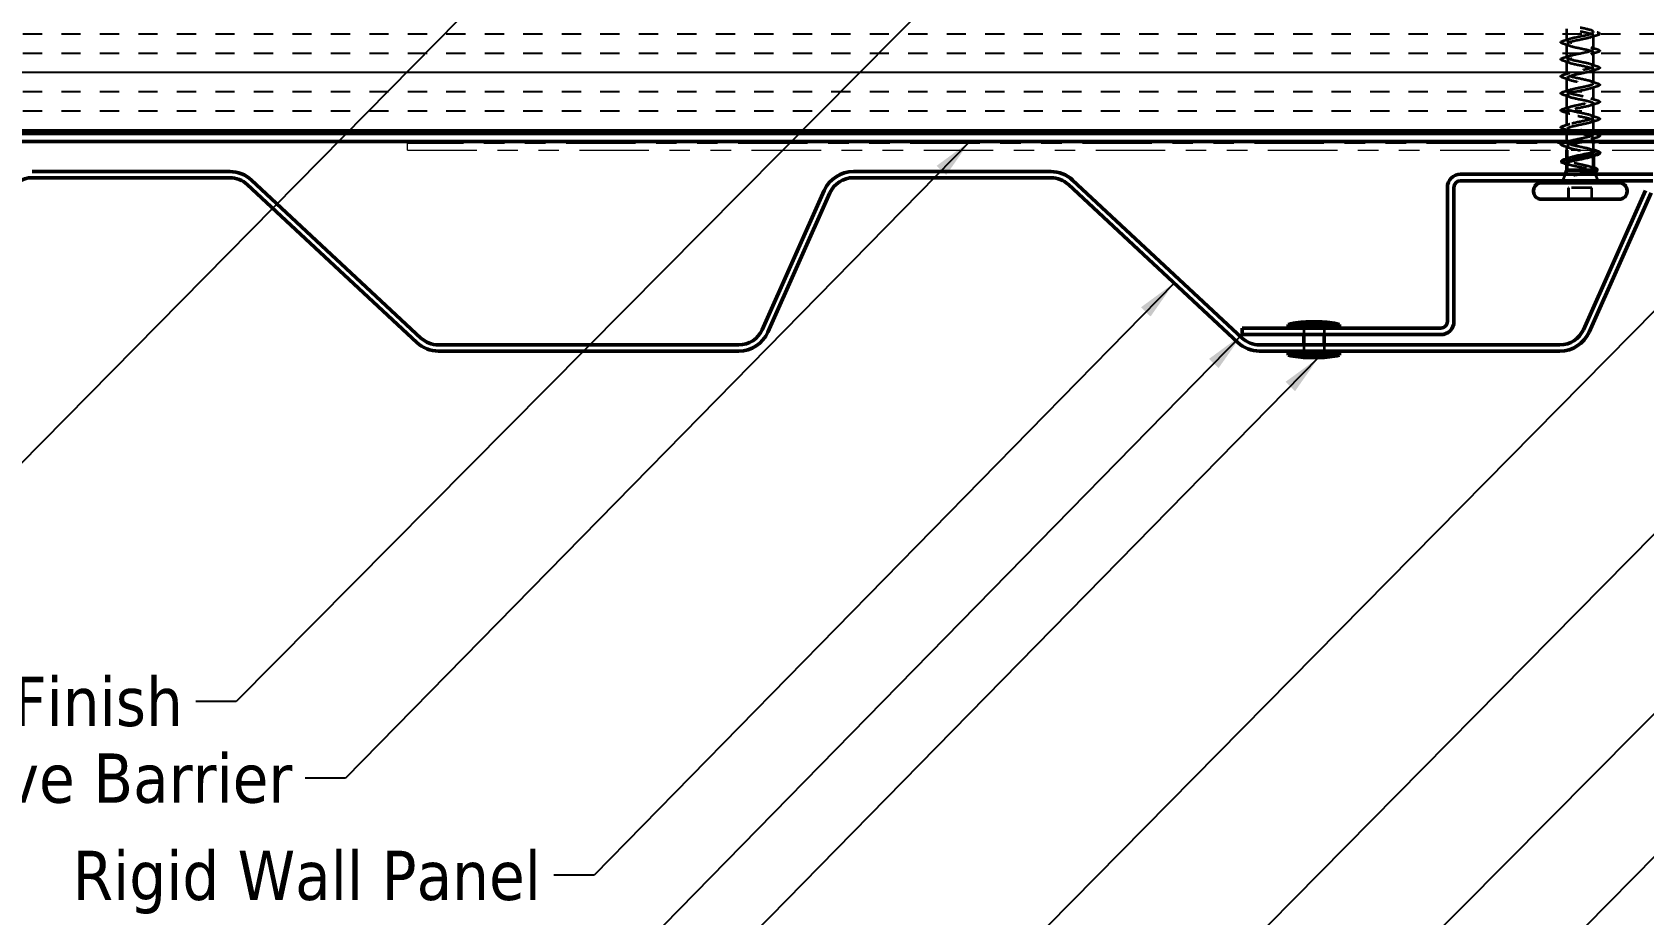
# Model space of a CAD drawing. Header units: inches. Extents: x 0.6 to 33.4, y 0.6 to 21.4.
# Drawn here: x 7.17 to 15.02, y 7.71 to 12.01 of the extents above; entities that cross this region are included whole.
import ezdxf

# ---------------------------------------------------------------- set-up
doc = ezdxf.new("R2010")
doc.units = ezdxf.units.IN
doc.header["$LTSCALE"] = 2
doc.header["$MEASUREMENT"] = 0
doc.linetypes.add('DASHED', pattern=[0.2067, 0.1654, -0.0413])
doc.linetypes.add('DOUBLE_DASH_CHAIN', pattern=[1.2403, 0.6614, -0.0827, 0.1654, -0.0827, 0.1654, -0.0827])
for name, color, linetype, lineweight in [('Hidden (ANSI)', 7, 'DASHED', 35), ('Symbol (ANSI)', 7, 'Continuous', 25), ('Visible (ANSI)', 7, 'Continuous', 50)]:
    doc.layers.add(name, color=color, linetype=linetype, lineweight=lineweight)
doc.styles.add('Note Text (ANSI)', font='tahoma.ttf')
doc.dimstyles.new('Default (ANSI)$7', dxfattribs={"dimscale": 2, "dimtxt": 0.12, "dimasz": 0.098425, "dimexe": 0.125, "dimexo": 0.0625, "dimgap": 0.031496, "dimtad": 0, "dimtih": 1, "dimtoh": 1, "dimrnd": 1e-08, "dimzin": 4, "dimdsep": 46, "dimtxsty": 'Note Text (ANSI)', "dimcen": 0.09, "dimdle": 0.393701, "dimclrd": 256, "dimclre": 256, "dimclrt": 256, "dimadec": 0, "dimazin": 1, "dimtfac": 1, "dimtofl": 0, "dimtmove": 0, "dimatfit": 3, "dimfxl": 0, "dimtolj": 1, "dimtzin": 4, "dimlwd": -1, "dimlwe": -1, "dimarcsym": 0})

msp = doc.modelspace()

# ---------------------------------------------------------------- hatches: boundary and pattern name
at = {"true_color": 0x804000}
h = msp.add_hatch(dxfattribs=at)
h.set_pattern_fill('INSUL', color=36, scale=0.75, style=0)
h.paths.add_polyline_path([(2.90327, 12.02481), (2.90327, 11.52481), (18.03558, 11.52481), (18.03558, 12.02481)])

# ---------------------------------------------------------------- linework, layer by layer
at = {"layer": 'Hidden (ANSI)', "ltscale": 0.05449}
msp.add_line((14.64644, 11.96749), (14.64644, 12.02481), dxfattribs=at)
at = {"layer": 'Hidden (ANSI)', "ltscale": 0.062755}
for p, q in [((14.64644, 11.88449), (14.64644, 11.95049)), ((14.77644, 11.92599), (14.77644, 11.99199)), ((14.64644, 11.80149), (14.64644, 11.86749)), ((14.77644, 11.84299), (14.77644, 11.90899)), ((14.64644, 11.71849), (14.64644, 11.78449)), ((14.77644, 11.75999), (14.77644, 11.82599)), ((14.64644, 11.63549), (14.64644, 11.70149)), ((14.77644, 11.67699), (14.77644, 11.74299)), ((14.64644, 11.55249), (14.64644, 11.61849)), ((14.77644, 11.59399), (14.77644, 11.65999))]:
    msp.add_line(p, q, dxfattribs=at)
at = {"layer": 'Hidden (ANSI)', "ltscale": 0.049592}
msp.add_line((14.77644, 11.52481), (14.77644, 11.57699), dxfattribs=at)
at = {"layer": 'Hidden (ANSI)', "ltscale": 0.01007}
msp.add_line((14.64644, 11.52481), (14.64644, 11.53549), dxfattribs=at)
at = {"layer": 'Hidden (ANSI)', "ltscale": 0.037994}
msp.add_line((14.64644, 11.47481), (14.64644, 11.51481), dxfattribs=at)
at = {"layer": 'Hidden (ANSI)', "ltscale": 0.004078}
for p, q in [((14.64644, 11.46949), (14.64644, 11.47387)), ((14.77644, 11.4066), (14.77644, 11.41099))]:
    msp.add_line(p, q, dxfattribs=at)
at = {"layer": 'Hidden (ANSI)', "ltscale": 0.003539}
msp.add_line((14.77644, 11.51099), (14.77644, 11.51481), dxfattribs=at)
at = {"layer": 'Hidden (ANSI)', "ltscale": 0.018165}
msp.add_line((14.77644, 11.47481), (14.77644, 11.49399), dxfattribs=at)
at = {"layer": 'Hidden (ANSI)', "ltscale": 0.030375}
for p, q in [((14.77644, 11.43281), (14.77644, 11.46481)), ((13.36394, 10.56581), (13.36394, 10.53381)), ((13.46394, 10.56581), (13.46394, 10.53381))]:
    msp.add_line(p, q, dxfattribs=at)
at = {"layer": 'Hidden (ANSI)', "ltscale": 0.018641}
msp.add_line((14.64644, 11.43281), (14.64644, 11.45249), dxfattribs=at)
at = {"layer": 'Hidden (ANSI)', "ltscale": 0.004504}
msp.add_line((14.64644, 11.3853), (14.64644, 11.39013), dxfattribs=at)
at = {"layer": 'Hidden (ANSI)', "ltscale": 0.032759}
for p, q in [((14.63838, 11.31581), (14.62548, 11.28381)), ((14.78451, 11.31581), (14.79741, 11.28381))]:
    msp.add_line(p, q, dxfattribs=at)
at = {"layer": 'Hidden (ANSI)', "ltscale": 0.003626}
msp.add_line((14.77267, 11.33581), (14.77125, 11.33581), dxfattribs=at)
at = {"layer": 'Hidden (ANSI)', "ltscale": 0.003454}
msp.add_line((14.778, 11.33195), (14.7794, 11.32849), dxfattribs=at)
at = {"layer": 'Hidden (ANSI)', "ltscale": 0.053232}
for p, q in [((14.65464, 11.19381), (14.65464, 11.24981)), ((14.65525, 11.19381), (14.65525, 11.24981)), ((14.76764, 11.19381), (14.76764, 11.24981)), ((14.76825, 11.19381), (14.76825, 11.24981))]:
    msp.add_line(p, q, dxfattribs=at)
at = {"layer": 'Hidden (ANSI)', "ltscale": 0.107515}
for p, q in [((14.65525, 11.24981), (14.65464, 11.24981)), ((14.76825, 11.24981), (14.65525, 11.24981))]:
    msp.add_line(p, q, dxfattribs=at)
at = {"layer": 'Hidden (ANSI)', "ltscale": 0.02847}
for p, q in [((13.36394, 10.48381), (13.36394, 10.45381)), ((13.46394, 10.48381), (13.46394, 10.45381))]:
    msp.add_line(p, q, dxfattribs=at)
at = {"layer": 'Hidden (ANSI)', "ltscale": 1.041212}
msp.add_open_spline([(14.77621, 11.42799), (14.77595, 11.43197), (14.76701, 11.43596), (14.75158, 11.43994), (14.73053, 11.44538), (14.69892, 11.45082), (14.67639, 11.45626), (14.65385, 11.4617), (14.64201, 11.46714), (14.64822, 11.47258), (14.65443, 11.47802), (14.67824, 11.48346), (14.70487, 11.4889), (14.73149, 11.49434), (14.75901, 11.49978), (14.77034, 11.50522), (14.78166, 11.51066), (14.77597, 11.51609), (14.75681, 11.52153), (14.73764, 11.52697), (14.70637, 11.53241), (14.68242, 11.53785), (14.65847, 11.54329), (14.64357, 11.54873), (14.64697, 11.55417), (14.65037, 11.55961), (14.67182, 11.56505), (14.69801, 11.57049), (14.7242, 11.57593), (14.75323, 11.58137), (14.76707, 11.58681), (14.78092, 11.59224), (14.77858, 11.59768), (14.76151, 11.60312), (14.74444, 11.60856), (14.71387, 11.614), (14.68879, 11.61944), (14.6637, 11.62488), (14.64591, 11.63032), (14.64646, 11.63576), (14.64701, 11.6412), (14.66586, 11.64664), (14.69131, 11.65208), (14.71675, 11.65752), (14.74696, 11.66296), (14.76317, 11.66839), (14.77938, 11.67383), (14.78042, 11.67927), (14.76564, 11.68471), (14.75087, 11.69015), (14.72135, 11.69559), (14.69541, 11.70103), (14.66947, 11.70647), (14.64899, 11.71191), (14.64669, 11.71735), (14.64438, 11.72279), (14.66041, 11.72823), (14.68483, 11.73367), (14.70925, 11.73911), (14.74029, 11.74454), (14.75868, 11.74998), (14.77706, 11.75542), (14.78147, 11.76086), (14.76916, 11.7663), (14.75685, 11.77174), (14.72871, 11.77718), (14.70222, 11.78262), (14.67572, 11.78806), (14.65279, 11.7935), (14.64765, 11.79894), (14.64252, 11.80438), (14.65555, 11.80982), (14.67866, 11.81526), (14.70178, 11.82069), (14.7333, 11.82613), (14.75365, 11.83157), (14.774, 11.83701), (14.78173, 11.84245), (14.77202, 11.84789), (14.76231, 11.85333), (14.73587, 11.85877), (14.70913, 11.86421), (14.68238, 11.86965), (14.65725, 11.87509), (14.64934, 11.88053), (14.64144, 11.88597), (14.65133, 11.8914), (14.67287, 11.89684), (14.69441, 11.90228), (14.72605, 11.90772), (14.74814, 11.91316), (14.77023, 11.9186), (14.78118, 11.92404), (14.77419, 11.92948), (14.76719, 11.93492), (14.74276, 11.94036), (14.71606, 11.9458), (14.68937, 11.95124), (14.66233, 11.95668), (14.65174, 11.96212), (14.64116, 11.96755), (14.64779, 11.97299), (14.66751, 11.97843), (14.68724, 11.98387), (14.71864, 11.98931), (14.74221, 11.99475), (14.76579, 12.00019), (14.77984, 12.00563), (14.77564, 12.01107), (14.77144, 12.01651), (14.74929, 12.02195), (14.72295, 12.02739), (14.71904, 12.02819), (14.71506, 12.029), (14.71109, 12.02981)], degree=3, knots=[1.5653779, 1.5653779, 1.5653779, 1.5653779, 2.4705539, 2.4705539, 2.4705539, 3.7058308, 3.7058308, 3.7058308, 4.9411078, 4.9411078, 4.9411078, 6.1763847, 6.1763847, 6.1763847, 7.4116617, 7.4116617, 7.4116617, 8.6469386, 8.6469386, 8.6469386, 9.8822156, 9.8822156, 9.8822156, 11.1174925, 11.1174925, 11.1174925, 12.3527695, 12.3527695, 12.3527695, 13.5880464, 13.5880464, 13.5880464, 14.8233233, 14.8233233, 14.8233233, 16.0586003, 16.0586003, 16.0586003, 17.2938772, 17.2938772, 17.2938772, 18.5291542, 18.5291542, 18.5291542, 19.7644311, 19.7644311, 19.7644311, 20.9997081, 20.9997081, 20.9997081, 22.234985, 22.234985, 22.234985, 23.470262, 23.470262, 23.470262, 24.7055389, 24.7055389, 24.7055389, 25.9408158, 25.9408158, 25.9408158, 27.1760928, 27.1760928, 27.1760928, 28.4113697, 28.4113697, 28.4113697, 29.6466467, 29.6466467, 29.6466467, 30.8819236, 30.8819236, 30.8819236, 32.1172006, 32.1172006, 32.1172006, 33.3524775, 33.3524775, 33.3524775, 34.5877545, 34.5877545, 34.5877545, 35.8230314, 35.8230314, 35.8230314, 37.0583084, 37.0583084, 37.0583084, 38.2935853, 38.2935853, 38.2935853, 39.5288622, 39.5288622, 39.5288622, 40.7641392, 40.7641392, 40.7641392, 41.9994161, 41.9994161, 41.9994161, 43.2346931, 43.2346931, 43.2346931, 44.46997, 44.46997, 44.46997, 45.705247, 45.705247, 45.705247, 46.9405239, 46.9405239, 46.9405239, 47.1238898, 47.1238898, 47.1238898, 47.1238898], dxfattribs=at)
at = {"layer": 'Hidden (ANSI)', "ltscale": 1.085906}
msp.add_open_spline([(14.71109, 12.01281), (14.73786, 12.00737), (14.76375, 12.00193), (14.7727, 11.99649), (14.78165, 11.99105), (14.77301, 11.98561), (14.75214, 11.98017), (14.73127, 11.97473), (14.69967, 11.96929), (14.67698, 11.96386), (14.65429, 11.95842), (14.64213, 11.95298), (14.64806, 11.94754), (14.65398, 11.9421), (14.67757, 11.93666), (14.70416, 11.93122), (14.73076, 11.92578), (14.75845, 11.92034), (14.77004, 11.9149), (14.78162, 11.90946), (14.77627, 11.90402), (14.75731, 11.89858), (14.73834, 11.89315), (14.70713, 11.88771), (14.68305, 11.88227), (14.65898, 11.87683), (14.64377, 11.87139), (14.64688, 11.86595), (14.65, 11.86051), (14.6712, 11.85507), (14.69732, 11.84963), (14.72345, 11.84419), (14.75261, 11.83875), (14.7667, 11.83331), (14.7808, 11.82787), (14.7788, 11.82243), (14.76196, 11.817), (14.74511, 11.81156), (14.71463, 11.80612), (14.68945, 11.80068), (14.66426, 11.79524), (14.64619, 11.7898), (14.64645, 11.78436), (14.64671, 11.77892), (14.66528, 11.77348), (14.69064, 11.76804), (14.71599, 11.7626), (14.7463, 11.75716), (14.76274, 11.75172), (14.77918, 11.74628), (14.78056, 11.74085), (14.76603, 11.73541), (14.7515, 11.72997), (14.7221, 11.72453), (14.69609, 11.71909), (14.67009, 11.71365), (14.64934, 11.70821), (14.64675, 11.70277), (14.64416, 11.69733), (14.65989, 11.69189), (14.68419, 11.68645), (14.70849, 11.68101), (14.7396, 11.67557), (14.75819, 11.67013), (14.77679, 11.6647), (14.78153, 11.65926), (14.76948, 11.65382), (14.75743, 11.64838), (14.72945, 11.64294), (14.70291, 11.6375), (14.67638, 11.63206), (14.65321, 11.62662), (14.64779, 11.62118), (14.64237, 11.61574), (14.65509, 11.6103), (14.67806, 11.60486), (14.70102, 11.59942), (14.73257, 11.59398), (14.75311, 11.58855), (14.77365, 11.58311), (14.78171, 11.57767), (14.77227, 11.57223), (14.76283, 11.56679), (14.73659, 11.56135), (14.70983, 11.55591), (14.68307, 11.55047), (14.65774, 11.54503), (14.64956, 11.53959), (14.64137, 11.53415), (14.65093, 11.52871), (14.6723, 11.52327), (14.69367, 11.51783), (14.7253, 11.5124), (14.74756, 11.50696), (14.76981, 11.50152), (14.78108, 11.49608), (14.77437, 11.49064), (14.76785, 11.48536), (14.74488, 11.48009), (14.71916, 11.47481)], degree=3, knots=[-47.1238898, -47.1238898, -47.1238898, -47.1238898, -45.8886129, -45.8886129, -45.8886129, -44.6533359, -44.6533359, -44.6533359, -43.418059, -43.418059, -43.418059, -42.182782, -42.182782, -42.182782, -40.9475051, -40.9475051, -40.9475051, -39.7122281, -39.7122281, -39.7122281, -38.4769512, -38.4769512, -38.4769512, -37.2416742, -37.2416742, -37.2416742, -36.0063973, -36.0063973, -36.0063973, -34.7711204, -34.7711204, -34.7711204, -33.5358434, -33.5358434, -33.5358434, -32.3005665, -32.3005665, -32.3005665, -31.0652895, -31.0652895, -31.0652895, -29.8300126, -29.8300126, -29.8300126, -28.5947356, -28.5947356, -28.5947356, -27.3594587, -27.3594587, -27.3594587, -26.1241817, -26.1241817, -26.1241817, -24.8889048, -24.8889048, -24.8889048, -23.6536278, -23.6536278, -23.6536278, -22.4183509, -22.4183509, -22.4183509, -21.183074, -21.183074, -21.183074, -19.947797, -19.947797, -19.947797, -18.7125201, -18.7125201, -18.7125201, -17.4772431, -17.4772431, -17.4772431, -16.2419662, -16.2419662, -16.2419662, -15.0066892, -15.0066892, -15.0066892, -13.7714123, -13.7714123, -13.7714123, -12.5361353, -12.5361353, -12.5361353, -11.3008584, -11.3008584, -11.3008584, -10.0655815, -10.0655815, -10.0655815, -8.8303045, -8.8303045, -8.8303045, -7.5950276, -7.5950276, -7.5950276, -6.3967368, -6.3967368, -6.3967368, -6.3967368], dxfattribs=at)
at = {"layer": 'Hidden (ANSI)', "ltscale": 0.090851}
for points in [[(14.62866, 11.95143), (14.6236, 11.95292), (14.62003, 11.95438), (14.61708, 11.9569), (14.61643, 11.95791), (14.61647, 11.96087), (14.6181, 11.96226), (14.62257, 11.96456), (14.62529, 11.96555), (14.62866, 11.96654)], [(14.79422, 12.00804), (14.79929, 12.00656), (14.80285, 12.0051), (14.8058, 12.00258), (14.80646, 12.00157), (14.80642, 11.99861), (14.80479, 11.99722), (14.80031, 11.99492), (14.7976, 11.99392), (14.79422, 11.99293)], [(14.62866, 11.86843), (14.6236, 11.86992), (14.62003, 11.87138), (14.61708, 11.8739), (14.61643, 11.87491), (14.61647, 11.87787), (14.6181, 11.87926), (14.62257, 11.88156), (14.62529, 11.88255), (14.62866, 11.88354)], [(14.79422, 11.92504), (14.79929, 11.92356), (14.80285, 11.9221), (14.8058, 11.91958), (14.80646, 11.91857), (14.80642, 11.91561), (14.80479, 11.91422), (14.80031, 11.91192), (14.7976, 11.91092), (14.79422, 11.90993)], [(14.62866, 11.78543), (14.6236, 11.78692), (14.62003, 11.78838), (14.61708, 11.7909), (14.61643, 11.79191), (14.61647, 11.79487), (14.6181, 11.79626), (14.62257, 11.79856), (14.62529, 11.79955), (14.62866, 11.80054)], [(14.79422, 11.84204), (14.79929, 11.84056), (14.80285, 11.8391), (14.8058, 11.83658), (14.80646, 11.83557), (14.80642, 11.83261), (14.80479, 11.83122), (14.80031, 11.82892), (14.7976, 11.82792), (14.79422, 11.82693)], [(14.62866, 11.70243), (14.6236, 11.70392), (14.62003, 11.70538), (14.61708, 11.7079), (14.61643, 11.70891), (14.61647, 11.71187), (14.6181, 11.71326), (14.62257, 11.71556), (14.62529, 11.71655), (14.62866, 11.71754)], [(14.79422, 11.75904), (14.79929, 11.75756), (14.80285, 11.7561), (14.8058, 11.75358), (14.80646, 11.75257), (14.80642, 11.74961), (14.80479, 11.74822), (14.80031, 11.74592), (14.7976, 11.74492), (14.79422, 11.74393)], [(14.62866, 11.61943), (14.6236, 11.62092), (14.62003, 11.62238), (14.61708, 11.6249), (14.61643, 11.62591), (14.61647, 11.62887), (14.6181, 11.63026), (14.62257, 11.63256), (14.62529, 11.63355), (14.62866, 11.63454)], [(14.79422, 11.67604), (14.79929, 11.67456), (14.80285, 11.6731), (14.8058, 11.67058), (14.80646, 11.66957), (14.80642, 11.66661), (14.80479, 11.66522), (14.80031, 11.66292), (14.7976, 11.66192), (14.79422, 11.66093)], [(14.62866, 11.53643), (14.6236, 11.53792), (14.62003, 11.53938), (14.61708, 11.5419), (14.61643, 11.54291), (14.61647, 11.54587), (14.6181, 11.54726), (14.62257, 11.54956), (14.62529, 11.55055), (14.62866, 11.55154)], [(14.79422, 11.59304), (14.79929, 11.59156), (14.80285, 11.5901), (14.8058, 11.58758), (14.80646, 11.58657), (14.80642, 11.58361), (14.80479, 11.58222), (14.80031, 11.57992), (14.7976, 11.57892), (14.79422, 11.57793)], [(14.79422, 11.51004), (14.79929, 11.50856), (14.80285, 11.5071), (14.8058, 11.50458), (14.80646, 11.50357), (14.80642, 11.50061), (14.80479, 11.49922), (14.80031, 11.49692), (14.7976, 11.49592), (14.79422, 11.49493)]]:
    msp.add_open_spline(points, degree=3, knots=[0, 0, 0, 0, 0.08068206, 0.08068206, 0.12137804, 0.12137804, 0.18811443, 0.18811443, 0.24184971, 0.24184971, 0.24184971, 0.24184971], dxfattribs=at)
at = {"layer": 'Hidden (ANSI)', "ltscale": 0.031888}
for points in [[(14.62866, 11.96654), (14.63935, 11.96967), (14.65001, 11.9729), (14.66042, 11.97631)], [(14.66042, 11.94166), (14.65001, 11.94508), (14.63935, 11.9483), (14.62866, 11.95143)], [(14.79422, 11.99293), (14.78354, 11.9898), (14.77288, 11.98658), (14.76247, 11.98316)], [(14.76247, 11.93481), (14.77288, 11.9314), (14.78354, 11.92817), (14.79422, 11.92504)], [(14.62866, 11.88354), (14.63935, 11.88667), (14.65001, 11.8899), (14.66042, 11.89331)], [(14.66042, 11.85866), (14.65001, 11.86208), (14.63935, 11.8653), (14.62866, 11.86843)], [(14.79422, 11.90993), (14.78354, 11.9068), (14.77288, 11.90358), (14.76247, 11.90016)], [(14.62866, 11.80054), (14.63935, 11.80367), (14.65001, 11.8069), (14.66042, 11.81031)], [(14.66042, 11.77566), (14.65001, 11.77908), (14.63935, 11.7823), (14.62866, 11.78543)], [(14.76247, 11.85181), (14.77288, 11.8484), (14.78354, 11.84517), (14.79422, 11.84204)], [(14.79422, 11.82693), (14.78354, 11.8238), (14.77288, 11.82058), (14.76247, 11.81716)], [(14.62866, 11.71754), (14.63935, 11.72067), (14.65001, 11.7239), (14.66042, 11.72731)], [(14.66042, 11.69266), (14.65001, 11.69608), (14.63935, 11.6993), (14.62866, 11.70243)], [(14.76247, 11.76881), (14.77288, 11.7654), (14.78354, 11.76217), (14.79422, 11.75904)], [(14.79422, 11.74393), (14.78354, 11.7408), (14.77288, 11.73758), (14.76247, 11.73416)], [(14.62866, 11.63454), (14.63935, 11.63767), (14.65001, 11.6409), (14.66042, 11.64431)], [(14.66042, 11.60966), (14.65001, 11.61308), (14.63935, 11.6163), (14.62866, 11.61943)], [(14.76247, 11.68581), (14.77288, 11.6824), (14.78354, 11.67917), (14.79422, 11.67604)], [(14.79422, 11.66093), (14.78354, 11.6578), (14.77288, 11.65458), (14.76247, 11.65116)], [(14.62866, 11.55154), (14.63935, 11.55467), (14.65001, 11.5579), (14.66042, 11.56131)], [(14.76247, 11.60281), (14.77288, 11.5994), (14.78354, 11.59617), (14.79422, 11.59304)], [(14.79422, 11.57793), (14.78354, 11.5748), (14.77288, 11.57158), (14.76247, 11.56816)], [(14.66042, 11.52666), (14.65001, 11.53008), (14.63935, 11.5333), (14.62866, 11.53643)], [(14.79422, 11.49493), (14.78354, 11.4918), (14.77288, 11.48858), (14.76247, 11.48516)], [(14.66042, 11.44366), (14.65001, 11.44708), (14.63935, 11.4503), (14.62866, 11.45343)]]:
    msp.add_open_spline(points, degree=3, dxfattribs=at)
at = {"layer": 'Hidden (ANSI)', "ltscale": 0.066019}
msp.add_open_spline([(14.62866, 11.45343), (14.6236, 11.45492), (14.62003, 11.45638), (14.61708, 11.4589), (14.61643, 11.45991), (14.61647, 11.46253), (14.61755, 11.46373), (14.61929, 11.46481)], degree=3, knots=[0, 0, 0, 0, 0.08068206, 0.08068206, 0.12137804, 0.12137804, 0.17574985, 0.17574985, 0.17574985, 0.17574985], dxfattribs=at)
at = {"layer": 'Hidden (ANSI)', "ltscale": 0.298578}
msp.add_open_spline([(14.67292, 11.46481), (14.66393, 11.46254), (14.65655, 11.46027), (14.65203, 11.458), (14.64117, 11.45256), (14.64747, 11.44712), (14.66699, 11.44168), (14.68652, 11.43625), (14.71788, 11.43081), (14.74159, 11.42537), (14.7653, 11.41993), (14.77966, 11.41449), (14.77575, 11.40905), (14.77409, 11.40675), (14.76924, 11.40446), (14.7622, 11.40216)], degree=3, knots=[-5.6397266, -5.6397266, -5.6397266, -5.6397266, -5.1244737, -5.1244737, -5.1244737, -3.8891967, -3.8891967, -3.8891967, -2.6539198, -2.6539198, -2.6539198, -1.4186428, -1.4186428, -1.4186428, -0.8972263, -0.8972263, -0.8972263, -0.8972263], dxfattribs=at)
at = {"layer": 'Hidden (ANSI)', "ltscale": 0.011043}
msp.add_open_spline([(14.64946, 11.47481), (14.65314, 11.47596), (14.65679, 11.47712), (14.66042, 11.47831)], degree=3, dxfattribs=at)
at = {"layer": 'Hidden (ANSI)', "ltscale": 0.014082}
for points in [[(14.76247, 11.51981), (14.76708, 11.5183), (14.77175, 11.51682), (14.77644, 11.51537)], [(14.76247, 11.43681), (14.76708, 11.4353), (14.77175, 11.43382), (14.77644, 11.43237)]]:
    msp.add_open_spline(points, degree=3, dxfattribs=at)
at = {"layer": 'Hidden (ANSI)', "ltscale": 0.015856}
msp.add_open_spline([(14.77828, 11.51481), (14.78357, 11.51319), (14.78889, 11.5116), (14.79422, 11.51004)], degree=3, dxfattribs=at)
at = {"layer": 'Hidden (ANSI)', "ltscale": 0.242834}
msp.add_open_spline([(14.77644, 11.34143), (14.77644, 11.34327), (14.77475, 11.34509), (14.76814, 11.34879), (14.76325, 11.35063), (14.75092, 11.35435), (14.7436, 11.3562), (14.72752, 11.35992), (14.71892, 11.36176), (14.7016, 11.36548), (14.69307, 11.36732), (14.67723, 11.37104), (14.67009, 11.37288), (14.65821, 11.3766), (14.65359, 11.37844), (14.64753, 11.38216), (14.64615, 11.38401), (14.64685, 11.38773), (14.64893, 11.38957), (14.65497, 11.39263), (14.65798, 11.39382), (14.66153, 11.39501)], degree=3, knots=[0.06819386, 0.06819386, 0.06819386, 0.06819386, 0.13496346, 0.13496346, 0.20244519, 0.20244519, 0.26992692, 0.26992692, 0.33740864, 0.33740864, 0.40489037, 0.40489037, 0.4723721, 0.4723721, 0.53985383, 0.53985383, 0.60733556, 0.60733556, 0.67481729, 0.67481729, 0.71827049, 0.71827049, 0.71827049, 0.71827049], dxfattribs=at)
at = {"layer": 'Hidden (ANSI)', "ltscale": 0.176335}
msp.add_open_spline([(14.64644, 11.37068), (14.64644, 11.37064), (14.64644, 11.37059), (14.64653, 11.3689), (14.64833, 11.36727), (14.65514, 11.36396), (14.66009, 11.36233), (14.67249, 11.35902), (14.67982, 11.35739), (14.69588, 11.35409), (14.70445, 11.35245), (14.72169, 11.34915), (14.73017, 11.34751), (14.7459, 11.34421), (14.75299, 11.34257), (14.76192, 11.34007), (14.76462, 11.33922), (14.76926, 11.33751), (14.77118, 11.33666), (14.77267, 11.33581)], degree=3, knots=[0.26583778, 0.26583778, 0.26583778, 0.26583778, 0.26748567, 0.26748567, 0.33435708, 0.33435708, 0.4012285, 0.4012285, 0.46809992, 0.46809992, 0.53497133, 0.53497133, 0.60184275, 0.60184275, 0.66871417, 0.66871417, 0.70324308, 0.70324308, 0.737772, 0.737772, 0.737772, 0.737772], dxfattribs=at)
at = {"layer": 'Hidden (ANSI)', "ltscale": 0.012886}
msp.add_open_spline([(14.6593, 11.36271), (14.65505, 11.36407), (14.65076, 11.36541), (14.64644, 11.36672)], degree=3, dxfattribs=at)
at = {"layer": 'Hidden (ANSI)', "ltscale": 0.014703}
msp.add_open_spline([(14.69039, 11.31101), (14.68838, 11.3107), (14.68633, 11.31044), (14.68263, 11.31012), (14.68127, 11.31007), (14.68037, 11.31017), (14.68017, 11.3102), (14.68001, 11.31027), (14.67998, 11.31029), (14.67995, 11.31032), (14.67993, 11.31034), (14.67992, 11.31036), (14.67992, 11.31038), (14.67992, 11.3104), (14.67992, 11.31041), (14.67993, 11.31044), (14.67994, 11.31045), (14.67997, 11.31049), (14.68, 11.31052), (14.68009, 11.31059), (14.68018, 11.31064), (14.68062, 11.31086), (14.68115, 11.31103), (14.68225, 11.31135), (14.68305, 11.31154), (14.68379, 11.3117)], degree=3, knots=[0, 0, 0, 0, 0.015878436, 0.015878436, 0.030496322, 0.030496322, 0.033768739, 0.033768739, 0.034516096, 0.034516096, 0.034934038, 0.034934038, 0.035218632, 0.035218632, 0.035484827, 0.035484827, 0.035833283, 0.035833283, 0.03649102, 0.03649102, 0.038229075, 0.038229075, 0.045138635, 0.045138635, 0.057165667, 0.057165667, 0.057165667, 0.057165667], dxfattribs=at)
at = {"layer": 'Hidden (ANSI)', "ltscale": 0.018944}
msp.add_open_spline([(14.68379, 11.3117), (14.69005, 11.31306), (14.69653, 11.31442), (14.70304, 11.31581)], degree=3, dxfattribs=at)
at = {"layer": 'Hidden (ANSI)', "ltscale": 0.030286}
msp.add_open_spline([(14.72169, 11.31581), (14.719, 11.31539), (14.71627, 11.31496), (14.70578, 11.31335), (14.69798, 11.31218), (14.69039, 11.31101)], degree=3, knots=[0.316172256, 0.316172256, 0.316172256, 0.316172256, 0.33737749, 0.33737749, 0.39716778, 0.39716778, 0.39716778, 0.39716778], dxfattribs=at)
at = {"layer": 'Hidden (ANSI)', "ltscale": 0.015281}
msp.add_open_spline([(14.76135, 11.35114), (14.76633, 11.34947), (14.77137, 11.34785), (14.77644, 11.34627)], degree=3, dxfattribs=at)
at = {"layer": 'Hidden (ANSI)', "ltscale": 0.061754}
msp.add_open_spline([(14.77267, 11.33581), (14.77615, 11.33431), (14.778, 11.33284), (14.7783, 11.32987), (14.77666, 11.3284), (14.77196, 11.32631), (14.77027, 11.32569), (14.7683, 11.32507)], degree=3, knots=[0, 0, 0, 0, 0.06713685, 0.06713685, 0.13596331, 0.13596331, 0.16539309, 0.16539309, 0.16539309, 0.16539309], dxfattribs=at)
at = {"layer": 'Visible (ANSI)', "color": 36, "true_color": 0x804000}
msp.add_line((18.03558, 11.52481), (2.90327, 11.52481), dxfattribs=at)
at = {"layer": 'Visible (ANSI)', "color": 30, "true_color": 0xff8000}
for p, q in [((18.03558, 11.51481), (2.90327, 11.51481)), ((2.90327, 11.47481), (18.03558, 11.47481))]:
    msp.add_line(p, q, dxfattribs=at)
at = {"layer": 'Visible (ANSI)', "color": 30, "linetype": 'DOUBLE_DASH_CHAIN', "lineweight": 18, "ltscale": 0.255808, "true_color": 0xff8000}
for p, q in [((15.97792, 11.46481), (8.99781, 11.46481)), ((8.99781, 11.43281), (15.97792, 11.43281))]:
    msp.add_line(p, q, dxfattribs=at)
at = {"layer": 'Visible (ANSI)', "color": 30, "linetype": 'DOUBLE_DASH_CHAIN', "lineweight": 18, "ltscale": 0.004979, "true_color": 0xff8000}
msp.add_line((8.99781, 11.43281), (8.99781, 11.46481), dxfattribs=at)
at = {"layer": 'Visible (ANSI)'}
for p, q in [((14.64644, 11.51481), (14.64644, 11.52481)), ((14.64644, 11.47387), (14.64644, 11.47481)), ((14.77644, 11.51481), (14.77644, 11.52481)), ((14.77644, 11.46481), (14.77644, 11.47481)), ((14.64644, 11.39013), (14.64644, 11.43281)), ((14.77644, 11.42799), (14.77644, 11.43281)), ((14.77644, 11.34143), (14.77644, 11.4066)), ((14.64644, 11.33581), (14.63838, 11.31581)), ((14.64644, 11.33581), (14.64644, 11.37068)), ((14.77125, 11.33581), (14.64644, 11.33581)), ((14.7794, 11.32849), (14.78451, 11.31581)), ((14.48394, 11.23081), (14.48394, 11.23681)), ((14.90194, 11.27381), (14.52094, 11.27381)), ((14.62548, 11.28381), (14.62144, 11.27381)), ((14.79741, 11.28381), (14.80144, 11.27381)), ((14.93894, 11.23081), (14.93894, 11.23681)), ((14.90194, 11.19381), (14.52094, 11.19381)), ((13.53894, 10.58381), (13.28894, 10.58381)), ((13.28894, 10.57381), (13.28894, 10.58381)), ((13.53894, 10.57381), (13.28894, 10.57381)), ((13.36394, 10.57381), (13.36394, 10.56581)), ((13.36394, 10.53381), (13.36394, 10.48381)), ((13.43894, 10.59581), (13.38894, 10.59581)), ((13.46394, 10.57381), (13.46394, 10.56581)), ((13.46394, 10.53381), (13.46394, 10.48381)), ((13.53894, 10.57381), (13.53894, 10.58381)), ((13.53894, 10.44381), (13.28894, 10.44381)), ((13.28894, 10.43381), (13.28894, 10.44381)), ((13.36394, 10.45381), (13.36394, 10.44381)), ((13.46394, 10.45381), (13.46394, 10.44381)), ((13.53894, 10.43381), (13.53894, 10.44381)), ((13.53894, 10.43381), (13.28894, 10.43381)), ((13.43894, 10.42181), (13.38894, 10.42181))]:
    msp.add_line(p, q, dxfattribs=at)
at = {"layer": 'Visible (ANSI)', "color": 5, "true_color": 0x0000ff}
for p, q in [((8.13275, 11.32881), (7.17053, 11.32881)), ((12.13275, 11.32881), (11.17053, 11.32881)), ((7.17053, 11.29881), (8.13275, 11.29881)), ((8.218, 11.26523), (9.04348, 10.49545)), ((9.06394, 10.51739), (8.23846, 11.28717)), ((11.02893, 11.23685), (10.72667, 10.55797)), ((11.17053, 11.29881), (12.13275, 11.29881)), ((12.218, 11.26523), (13.04348, 10.49545)), ((13.06394, 10.51739), (12.23846, 11.28717)), ((15.02893, 11.23685), (14.72667, 10.55797)), ((10.75408, 10.54576), (11.05634, 11.22465)), ((14.75408, 10.54576), (15.05634, 11.22465)), ((10.61248, 10.48381), (9.14919, 10.48381)), ((9.14919, 10.45381), (10.61248, 10.45381)), ((14.61248, 10.48381), (13.14919, 10.48381)), ((13.14919, 10.45381), (14.61248, 10.45381))]:
    msp.add_line(p, q, dxfattribs=at)
at = {"layer": 'Visible (ANSI)', "color": 1, "true_color": 0xff0000}
for p, q in [((15.06394, 11.31581), (14.12794, 11.31581)), ((14.06394, 11.25181), (14.06394, 10.59781)), ((14.09594, 10.59781), (14.09594, 11.25181)), ((14.12794, 11.28381), (15.06394, 11.28381)), ((14.03194, 10.56581), (13.06394, 10.56581)), ((13.06394, 10.56581), (13.06394, 10.53381)), ((13.06394, 10.53381), (14.03194, 10.53381))]:
    msp.add_line(p, q, dxfattribs=at)
at = {"layer": 'Visible (ANSI)', "color": 5, "true_color": 0x0000ff}
for centre, radius, start, end in [((8.13275, 11.17381), 0.155, 47, 90), ((11.17053, 11.17381), 0.155, 90, 156), ((12.13275, 11.17381), 0.155, 47, 90), ((7.17053, 11.17381), 0.125, 90, 156), ((8.13275, 11.17381), 0.125, 47, 90), ((11.17053, 11.17381), 0.125, 90, 156), ((12.13275, 11.17381), 0.125, 47, 90), ((10.61248, 10.60881), 0.125, 270, 336), ((10.61248, 10.60881), 0.155, 270, 336), ((14.61248, 10.60881), 0.125, 270, 336), ((14.61248, 10.60881), 0.155, 270, 336), ((9.14919, 10.60881), 0.155, 227, 270), ((9.14919, 10.60881), 0.125, 227, 270), ((13.14919, 10.60881), 0.155, 227, 270), ((13.14919, 10.60881), 0.125, 227, 270)]:
    msp.add_arc(centre, radius, start, end, dxfattribs=at)
at = {"layer": 'Visible (ANSI)', "color": 1, "true_color": 0xff0000}
for centre, radius, start, end in [((14.12794, 11.25181), 0.064, 90, 180), ((14.12794, 11.25181), 0.032, 90, 180), ((14.03194, 10.59781), 0.032, 270, 0), ((14.03194, 10.59781), 0.064, 270, 0)]:
    msp.add_arc(centre, radius, start, end, dxfattribs=at)
at = {"layer": 'Visible (ANSI)'}
for centre, radius, start, end in [((14.52094, 11.23681), 0.037, 90, 180), ((14.52094, 11.23081), 0.037, 180, 270), ((14.90194, 11.23681), 0.037, 0, 90), ((14.90194, 11.23081), 0.037, 270, 0), ((13.39131, 10.15343), 0.44239, 90.306435, 103.379111), ((13.43658, 10.15343), 0.44239, 76.620889, 89.693565), ((13.39131, 10.86419), 0.44239, 256.620889, 269.693565), ((13.43658, 10.86419), 0.44239, 270.306435, 283.379111)]:
    msp.add_arc(centre, radius, start, end, dxfattribs=at)
msp.add_ellipse((14.71195, 11.39881), major_axis=(0, -0.001), ratio=0.0054184, start_param=0.2520211, end_param=2.8895716, dxfattribs=at)
for points, knots in [([(14.61929, 11.46481), (14.61969, 11.46506), (14.62012, 11.4653), (14.62257, 11.46656), (14.62529, 11.46755), (14.62866, 11.46854)], [0.175749846, 0.175749846, 0.175749846, 0.175749846, 0.188114428, 0.188114428, 0.241849708, 0.241849708, 0.241849708, 0.241849708]), ([(14.71916, 11.47481), (14.71836, 11.47465), (14.71757, 11.47448), (14.71677, 11.47432), (14.70122, 11.47115), (14.68549, 11.46798), (14.67292, 11.46481)], [-6.39673685, -6.39673685, -6.39673685, -6.39673685, -6.35975062, -6.35975062, -6.35975062, -5.63972657, -5.63972657, -5.63972657, -5.63972657]), ([(14.63415, 11.37039), (14.62911, 11.37187), (14.62543, 11.37334), (14.62216, 11.37574), (14.62139, 11.37661), (14.62059, 11.37962), (14.62219, 11.38142), (14.62679, 11.38394), (14.62957, 11.385), (14.63305, 11.38604)], [0, 0, 0, 0, 0.07548263, 0.07548263, 0.1135628, 0.1135628, 0.18509558, 0.18509558, 0.2400189, 0.2400189, 0.2400189, 0.2400189]), ([(14.7118, 11.39031), (14.70318, 11.38866), (14.69463, 11.38702), (14.6787, 11.38372), (14.67146, 11.38208), (14.6593, 11.37878), (14.65449, 11.37714), (14.64807, 11.37388), (14.64644, 11.37229), (14.64644, 11.37068)], [0, 0, 0, 0, 0.06687142, 0.06687142, 0.13374283, 0.13374283, 0.20061425, 0.20061425, 0.26583778, 0.26583778, 0.26583778, 0.26583778]), ([(14.66153, 11.39501), (14.6635, 11.39567), (14.66563, 11.39633), (14.67389, 11.39871), (14.6808, 11.40042), (14.6958, 11.40387), (14.70377, 11.40558), (14.7118, 11.40731)], [0.71827049, 0.71827049, 0.71827049, 0.71827049, 0.74229902, 0.74229902, 0.8048716, 0.8048716, 0.86744418, 0.86744418, 0.86744418, 0.86744418]), ([(14.7118, 11.40731), (14.73856, 11.41275), (14.76426, 11.41819), (14.77293, 11.42363), (14.77525, 11.42508), (14.77631, 11.42653), (14.77621, 11.42799)], [0, 0, 0, 0, 1.2352769, 1.2352769, 1.2352769, 1.5653779, 1.5653779, 1.5653779, 1.5653779]), ([(14.7622, 11.40216), (14.75256, 11.39902), (14.73883, 11.39587), (14.72364, 11.39273), (14.71974, 11.39192), (14.71577, 11.39112), (14.7118, 11.39031)], [-0.89722627, -0.89722627, -0.89722627, -0.89722627, -0.18336589, -0.18336589, -0.18336589, 0, 0, 0, 0]), ([(14.79422, 11.42704), (14.79929, 11.42556), (14.80285, 11.4241), (14.8058, 11.42158), (14.80646, 11.42057), (14.80642, 11.41761), (14.80479, 11.41622), (14.80031, 11.41392), (14.7976, 11.41292), (14.79422, 11.41193)], [0, 0, 0, 0, 0.08068206, 0.08068206, 0.12137804, 0.12137804, 0.18811443, 0.18811443, 0.24184971, 0.24184971, 0.24184971, 0.24184971]), ([(14.70304, 11.31581), (14.70622, 11.31648), (14.70941, 11.31716), (14.72197, 11.31988), (14.73106, 11.32192), (14.74697, 11.32595), (14.75376, 11.3279), (14.76464, 11.33185), (14.76872, 11.3338), (14.77125, 11.33581)], [0.0509905, 0.0509905, 0.0509905, 0.0509905, 0.07588897, 0.07588897, 0.1494652, 0.1494652, 0.21768686, 0.21768686, 0.28372234, 0.28372234, 0.28372234, 0.28372234]), ([(14.7683, 11.32507), (14.76556, 11.32421), (14.76229, 11.32336), (14.75203, 11.321), (14.74421, 11.31954), (14.73111, 11.31731), (14.72645, 11.31656), (14.72169, 11.31581)], [0.16539309, 0.16539309, 0.16539309, 0.16539309, 0.20647998, 0.20647998, 0.27868739, 0.27868739, 0.31617226, 0.31617226, 0.31617226, 0.31617226]), ([(14.77125, 11.33581), (14.77464, 11.33767), (14.77641, 11.33951), (14.77644, 11.34139), (14.77644, 11.34141), (14.77644, 11.34143)], [0, 0, 0, 0, 0.067481729, 0.067481729, 0.068193858, 0.068193858, 0.068193858, 0.068193858]), ([(14.77999, 11.34516), (14.78482, 11.34368), (14.78837, 11.34218), (14.79154, 11.33972), (14.79229, 11.33883), (14.79308, 11.33587), (14.7917, 11.33404), (14.78824, 11.3319), (14.78691, 11.33124), (14.78345, 11.32981), (14.7812, 11.32903), (14.77862, 11.32825)], [0, 0, 0, 0, 0.07072934, 0.07072934, 0.10600007, 0.10600007, 0.1709696, 0.1709696, 0.20052973, 0.20052973, 0.23612959, 0.23612959, 0.23612959, 0.23612959])]:
    msp.add_open_spline(points, degree=3, knots=knots, dxfattribs=at)
for points in [[(14.62866, 11.46854), (14.63563, 11.47058), (14.64258, 11.47266), (14.64946, 11.47481)], [(14.77644, 11.51537), (14.77706, 11.51519), (14.77767, 11.515), (14.77828, 11.51481)], [(14.63305, 11.38604), (14.64265, 11.38892), (14.65221, 11.39188), (14.66153, 11.39501)], [(14.79422, 11.41193), (14.78354, 11.4088), (14.77288, 11.40558), (14.76247, 11.40216)], [(14.77644, 11.43237), (14.78234, 11.43056), (14.78828, 11.42878), (14.79422, 11.42704)], [(14.64644, 11.36672), (14.64236, 11.36796), (14.63826, 11.36918), (14.63415, 11.37039)], [(14.77862, 11.32825), (14.77517, 11.3272), (14.77173, 11.32615), (14.7683, 11.32507)], [(14.77644, 11.34627), (14.77763, 11.3459), (14.77881, 11.34553), (14.77999, 11.34516)]]:
    msp.add_open_spline(points, degree=3, dxfattribs=at)

# ---------------------------------------------------------------- texts
at = {"layer": 'Symbol (ANSI)', "char_height": 0.24, "attachment_point": 3, "style": 'Note Text (ANSI)'}
for s, insert, width in [('{Interior Finish }', (7.90419, 8.86594), 2.1282983), ('{Water and Air Resistive Barrier}', (8.43746, 8.49216), 4.4648948), ('{Rigid Wall Panel}', (9.64847, 8.01816), 2.3369855)]:
    msp.add_mtext(s, dxfattribs=dict(at, insert=insert, width=width))

# ---------------------------------------------------------------- leaders
at = {"layer": 'Symbol (ANSI)', "annotation_type": 0, "has_hookline": 1, "hookline_direction": 1}
for points, text_width in [([(14.89991, 15.54481), (8.16403, 8.74594), (7.96718, 8.74594)], 1.98995), ([(10.73735, 13.58123), (6.55041, 9.3313), (6.35356, 9.3313)], 1.40083), ([(11.73695, 11.47481), (8.6973, 8.37216), (8.50045, 8.37216)], 4.45958), ([(15.84432, 11.43281), (11.43473, 6.96023), (11.23788, 6.96023)], 6.85072), ([(17.70158, 11.33829), (12.72544, 6.32158), (12.52859, 6.32158)], 1.56056), ([(16.78608, 11.30081), (12.17223, 6.62397), (11.97538, 6.62397)], 4.05985), ([(12.73255, 10.7854), (9.90831, 7.89816), (9.71146, 7.89816)], 2.2904), ([(13.06394, 10.53381), (10.1706, 7.57748), (9.97375, 7.57748)], 1.40954), ([(13.43674, 10.42181), (10.34495, 7.26703), (10.1481, 7.26703)], 4.62318), ([(17.91058, 10.35411), (13.4051, 5.78564), (13.20825, 5.78564)], 3.44236), ([(17.38708, 10.33981), (13.16784, 6.05757), (12.97099, 6.05757)], 1.38955)]:
    msp.add_leader(points, dimstyle='Default (ANSI)$7', override={"dimtad": 0}, dxfattribs=dict(at, text_width=text_width))

doc.saveas('drawing.dxf')
